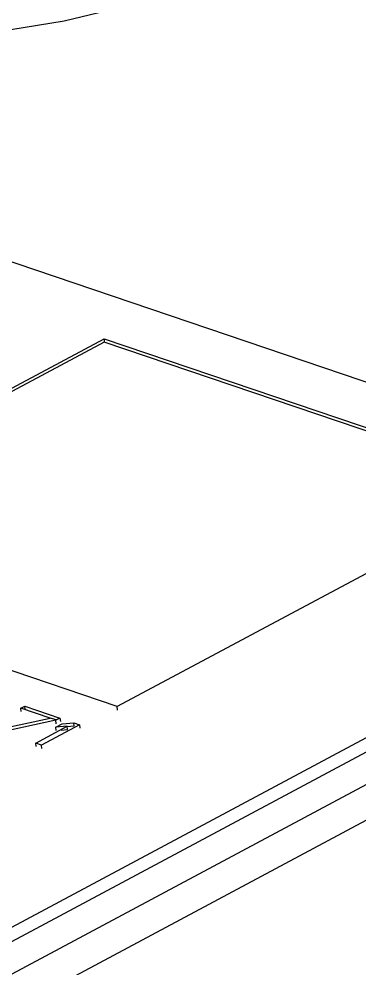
# Model space of a CAD drawing. Header units: millimetres. Extents: x 0 to 594, y 0 to 420.
# Drawn here: x 309.53 to 314.06, y 159.39 to 172.05 of the extents above; entities that cross this region are included whole.
import ezdxf

# ---------------------------------------------------------------- set-up
doc = ezdxf.new("R2010")
doc.units = ezdxf.units.MM
doc.header["$LTSCALE"] = 32.67
doc.layers.add('ASSEM_MEM', color=7, linetype='CONTINUOUS')

msp = doc.modelspace()

# ---------------------------------------------------------------- linework, layer by layer
at = {"layer": 'ASSEM_MEM', "color": 7, "linetype": 'CONTINUOUS'}
for p, q in [((349.369, 180.669), (304.189, 156.521)), ((304.512, 156.22), (343.318, 176.961)), ((319.58, 165.373), (308.855, 169.012)), ((305.121, 164.829), (310.665, 167.792)), ((310.669, 167.748), (305.175, 164.811)), ((310.665, 167.792), (316.384, 165.852)), ((310.665, 167.792), (310.669, 167.748)), ((316.335, 165.825), (310.669, 167.748)), ((316.384, 165.852), (310.841, 162.889)), ((309.186, 159.818), (319.58, 165.373)), ((309.204, 159.638), (319.598, 165.194)), ((310.841, 162.889), (305.121, 164.829)), ((309.554, 162.867), (309.608, 162.895)), ((309.946, 162.734), (309.554, 162.867)), ((309.559, 162.822), (309.554, 162.867)), ((309.608, 162.895), (310.078, 162.736)), ((309.613, 162.851), (309.608, 162.895)), ((310.845, 162.844), (310.841, 162.889)), ((309.233, 162.581), (309.946, 162.734)), ((310.024, 162.707), (309.311, 162.554)), ((310.025, 162.711), (309.947, 162.737)), ((310.078, 162.736), (310.024, 162.707)), ((310.029, 162.662), (310.024, 162.707)), ((310.078, 162.736), (310.083, 162.691)), ((309.755, 162.404), (310.174, 162.628)), ((310.339, 162.648), (309.833, 162.377)), ((310.021, 162.614), (310.107, 162.66)), ((310.174, 162.628), (310.021, 162.614)), ((310.025, 162.57), (310.021, 162.614)), ((310.092, 162.576), (310.179, 162.583)), ((310.107, 162.66), (310.261, 162.674)), ((310.179, 162.583), (310.174, 162.628)), ((310.265, 162.629), (310.175, 162.621)), ((310.261, 162.674), (310.339, 162.648)), ((310.265, 162.629), (310.261, 162.674)), ((310.339, 162.648), (310.343, 162.603)), ((309.833, 162.377), (309.755, 162.404)), ((309.759, 162.359), (309.755, 162.404)), ((309.838, 162.332), (309.833, 162.377))]:
    msp.add_line(p, q, dxfattribs=at)
msp.add_lwpolyline([(288.099, 172.723), (291.141, 171.875), (294.591, 171.302), (298.329, 171.027), (302.245, 171.058), (306.218, 171.394), (310.133, 172.026), (313.848, 172.927)], dxfattribs=at)

doc.saveas('drawing.dxf')
